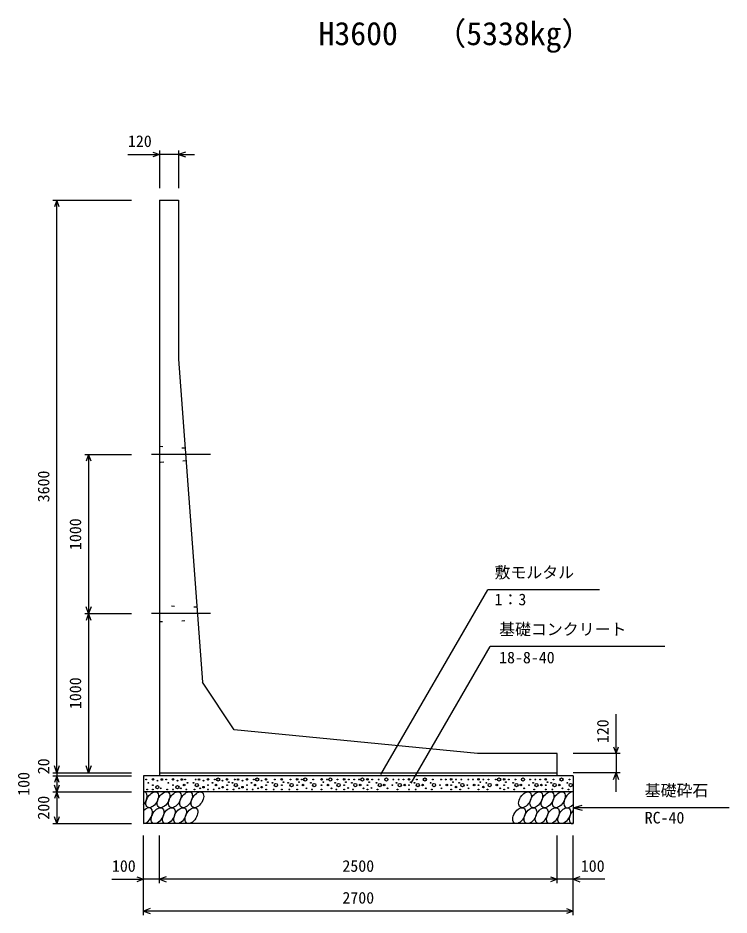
# Model space of a CAD drawing. Units: millimetres, scale not verified. Extents: x -67200 to 67200, y -23760 to 23760.
# Drawn here: x 34098 to 38568, y -13801 to -8160 of the extents above; entities that cross this region are included whole.
import ezdxf
from ezdxf.enums import TextEntityAlignment as Align

# ---------------------------------------------------------------- set-up
doc = ezdxf.new("R2010")
doc.units = ezdxf.units.MM
doc.header["$LTSCALE"] = 80
doc.linetypes.add('CHAIN1', pattern=[8, 5, -1, 1, -1])
doc.linetypes.add('DOTTED', pattern=[1.75, 0.25, -1.5])
for name, color, linetype, lineweight in [('0-0_CENTER', 7, 'CHAIN1', 25), ('0-1_DIM', 7, 'Continuous', 25), ('0-3_HATCH', 6, 'Continuous', 25), ('0-6_OUTLINE', 1, 'Continuous', 25), ('0-7_OUTLINE2', 4, 'DOTTED', 25), ('0-8_TXT', 7, 'Continuous', 25)]:
    doc.layers.add(name, color=color, linetype=linetype, lineweight=lineweight)
doc.styles.add('ＭＳ ゴシック', font='')
doc.styles.get('ＭＳ ゴシック').set_extended_font_data('MS Gothic')

msp = doc.modelspace()

# ---------------------------------------------------------------- linework, layer by layer
at = {"layer": '0-0_CENTER'}
for p, q in [((35307.79, -10905.79), (34938.6, -10905.79)), ((35307.79, -11905.79), (34938.6, -11905.79))]:
    msp.add_line(p, q, dxfattribs=at)
at = {"layer": '0-1_DIM'}
for p, q in [((34788.85, -9018.9), (34988.39, -9018.9)), ((34988.39, -8993.9), (34988.39, -9230.79)), ((35108.39, -9018.9), (34988.39, -9018.9)), ((35108.39, -8993.9), (35108.39, -9230.79)), ((35108.39, -9018.9), (35208.39, -9018.9)), ((34317.68, -9305.79), (34812.68, -9305.79)), ((34342.68, -12905.79), (34342.68, -9305.79)), ((34517.68, -10905.79), (34812.68, -10905.79)), ((34542.68, -10905.79), (34542.68, -11905.79)), ((36379.81, -12917.69), (37051.08, -11755.01)), ((37753.49, -11755.01), (37051.08, -11755.01)), ((34517.68, -11905.79), (34812.68, -11905.79)), ((34542.68, -11905.79), (34542.68, -12905.79)), ((36569.29, -12972.08), (37065.56, -12112.52)), ((38165.1, -12112.52), (37065.56, -12112.52)), ((37857.68, -12785.79), (37857.68, -12538.1)), ((37882.68, -12785.79), (37587.68, -12785.79)), ((37857.68, -12785.79), (37857.68, -12905.79)), ((34317.68, -12905.79), (34812.68, -12905.79)), ((34342.68, -12905.79), (34342.68, -12925.79)), ((37882.68, -12905.79), (37587.68, -12905.79)), ((37857.68, -13025.79), (37857.68, -12905.79)), ((34317.68, -12925.79), (34812.68, -12925.79)), ((34342.68, -12925.79), (34342.68, -13025.79)), ((34317.68, -13025.79), (34812.68, -13025.79)), ((34342.68, -13025.79), (34342.68, -13225.79)), ((37587.68, -13125.79), (37645.63, -13110.26)), ((38568, -13125.79), (37587.68, -13125.79)), ((37587.68, -13125.79), (37645.63, -13141.32)), ((34317.68, -13225.79), (34812.68, -13225.79)), ((34887.68, -13800.79), (34887.68, -13300.79)), ((34987.68, -13600.79), (34987.68, -13300.79)), ((37487.68, -13600.79), (37487.68, -13300.79)), ((37487.68, -13600.79), (37487.68, -13300.79)), ((37587.68, -13800.79), (37587.68, -13300.79)), ((34688.13, -13575.79), (34887.68, -13575.79)), ((34987.68, -13575.79), (34887.68, -13575.79)), ((37487.68, -13575.79), (34987.68, -13575.79)), ((37587.68, -13575.79), (37487.68, -13575.79)), ((37787.22, -13575.79), (37587.68, -13575.79)), ((37587.68, -13775.79), (34887.68, -13775.79))]:
    msp.add_line(p, q, dxfattribs=at)
for points in [[(34946.11, -9003.51), (34988.39, -9018.9), (34946.11, -9034.29)], [(35150.68, -9003.51), (35108.39, -9018.9), (35150.68, -9034.29)], [(34358.07, -9348.08), (34342.68, -9305.79), (34327.29, -9348.08)], [(34558.07, -10948.08), (34542.68, -10905.79), (34527.29, -10948.08)], [(34558.07, -11863.51), (34542.68, -11905.79), (34527.29, -11863.51)], [(34558.07, -11948.08), (34542.68, -11905.79), (34527.29, -11948.08)], [(37842.29, -12743.51), (37857.68, -12785.79), (37873.07, -12743.51)], [(34358.07, -12863.51), (34342.68, -12905.79), (34327.29, -12863.51)], [(34558.07, -12863.51), (34542.68, -12905.79), (34527.29, -12863.51)], [(37842.29, -12948.08), (37857.68, -12905.79), (37873.07, -12948.08)], [(34358.07, -12968.08), (34342.68, -12925.79), (34327.29, -12968.08)], [(34358.07, -12983.51), (34342.68, -13025.79), (34327.29, -12983.51)], [(34358.07, -13068.08), (34342.68, -13025.79), (34327.29, -13068.08)], [(34358.07, -13183.51), (34342.68, -13225.79), (34327.29, -13183.51)], [(34845.39, -13560.4), (34887.68, -13575.79), (34845.39, -13591.18)], [(35029.96, -13560.4), (34987.68, -13575.79), (35029.96, -13591.18)], [(37445.39, -13560.4), (37487.68, -13575.79), (37445.39, -13591.18)], [(37629.96, -13560.4), (37587.68, -13575.79), (37629.96, -13591.18)], [(34929.96, -13760.4), (34887.68, -13775.79), (34929.96, -13791.18)], [(37545.39, -13760.4), (37587.68, -13775.79), (37545.39, -13791.18)]]:
    msp.add_lwpolyline(points, dxfattribs=at)
at = {"layer": '0-3_HATCH'}
for centre, radius in [((34903.65, -12948.62), 2.5), ((34917.67, -12969.63), 2.5), ((34946.54, -12947.74), 5), ((34974.58, -12955.62), 2.5), ((35002.62, -12948.62), 5), ((35029.75, -12948.62), 2.5), ((35043.77, -12969.63), 2.5), ((35072.64, -12947.74), 5), ((35100.68, -12955.62), 2.5), ((35128.72, -12948.62), 5), ((35149.75, -12948.62), 2.5), ((35163.77, -12969.63), 2.5), ((35201.59, -12969.63), 2.5), ((35215.61, -12948.62), 2.5), ((35236.64, -12948.62), 5), ((35264.67, -12955.62), 2.5), ((35292.71, -12947.74), 5), ((35321.59, -12969.63), 2.5), ((35335.61, -12948.62), 2.5), ((35356.64, -12948.62), 10), ((35384.67, -12955.62), 2.5), ((35412.71, -12947.74), 5), ((35424.05, -12965.31), 2.5), ((35446.81, -12969.63), 2.5), ((35460.83, -12948.62), 2.5), ((35481.86, -12948.62), 5), ((35509.9, -12955.62), 2.5), ((35537.94, -12947.74), 5), ((35566.81, -12969.63), 2.5), ((35580.83, -12948.62), 2.5), ((35601.86, -12948.62), 10), ((35629.9, -12955.62), 2.5), ((35657.94, -12947.74), 5), ((35669.28, -12965.31), 2.5), ((35698.74, -12969.63), 2.5), ((35712.75, -12948.62), 2.5), ((35756.37, -12947.74), 5), ((35767.71, -12965.31), 2.5), ((35797.17, -12969.63), 2.5), ((35811.19, -12948.62), 2.5), ((35853.37, -12947.74), 5), ((35864.71, -12965.31), 2.5), ((35883.07, -12948.62), 2.5), ((35904.1, -12948.62), 10), ((35939.45, -12969.63), 2.5), ((35953.46, -12948.62), 2.5), ((36006.76, -12947.74), 5), ((36018.1, -12965.31), 2.5), ((36040.73, -12948.62), 2.5), ((36061.76, -12948.62), 10), ((36092.42, -12969.63), 2.5), ((36106.44, -12948.62), 2.5), ((36148.61, -12947.74), 5), ((36159.95, -12965.31), 2.5), ((36178.31, -12948.62), 2.5), ((36197.55, -12969.63), 2.5), ((36211.57, -12948.62), 2.5), ((36242.35, -12948.62), 2.5), ((36263.38, -12948.62), 10), ((36295.15, -12947.74), 5), ((36306.49, -12965.31), 2.5), ((36324.85, -12948.62), 2.5), ((36351.84, -12969.63), 2.5), ((36365.86, -12948.62), 2.5), ((36414.02, -12948.62), 10), ((36458.11, -12948.62), 2.5), ((36477.34, -12969.63), 2.5), ((36491.36, -12948.62), 2.5), ((36522.14, -12948.62), 2.5), ((36556.55, -12947.74), 5), ((36567.89, -12965.31), 2.5), ((36591.01, -12969.63), 2.5), ((36605.03, -12948.62), 2.5), ((36655.67, -12948.62), 10), ((36692.28, -12969.63), 2.5), ((36706.3, -12948.62), 2.5), ((36757.77, -12948.62), 2.5), ((36787.14, -12948.62), 2.5), ((36821.55, -12947.74), 5), ((36832.89, -12965.31), 2.5), ((36851.86, -12948.62), 2.5), ((36871.07, -12969.63), 2.5), ((36885.09, -12948.62), 2.5), ((36929.26, -12948.62), 2.5), ((36958.63, -12948.62), 2.5), ((36993.03, -12947.74), 5), ((37004.37, -12965.31), 2.5), ((37023.34, -12948.62), 2.5), ((37042.55, -12969.63), 2.5), ((37056.57, -12948.62), 2.5), ((37101.48, -12948.62), 2.5), ((37122.51, -12948.62), 10), ((37154.27, -12947.74), 5), ((37165.61, -12965.31), 2.5), ((37183.97, -12948.62), 2.5), ((37210.97, -12969.63), 2.5), ((37224.98, -12948.62), 2.5), ((37273.14, -12948.62), 10), ((37317.23, -12948.62), 2.5), ((37336.47, -12969.63), 2.5), ((37350.48, -12948.62), 2.5), ((37381.27, -12948.62), 2.5), ((37415.68, -12947.74), 5), ((37427.02, -12965.31), 2.5), ((37450.14, -12969.63), 2.5), ((37464.16, -12948.62), 2.5), ((37514.79, -12948.62), 10), ((37551.41, -12969.63), 2.5), ((37565.43, -12948.62), 2.5), ((34910.66, -13011.65), 2.5), ((34946.54, -12983.63), 2.5), ((34946.54, -13011.65), 2.5), ((34974.58, -12996.77), 10), ((34995.61, -13003.77), 2.5), ((35036.76, -13011.65), 2.5), ((35072.64, -12983.63), 2.5), ((35072.64, -13011.65), 2.5), ((35100.68, -12996.77), 10), ((35121.71, -13003.77), 2.5), ((35142.74, -12983.63), 5), ((35156.76, -13011.65), 2.5), ((35208.6, -13011.65), 2.5), ((35222.62, -12983.63), 10), ((35243.64, -13003.77), 2.5), ((35264.67, -12996.77), 5), ((35292.71, -12983.63), 2.5), ((35292.71, -13011.65), 2.5), ((35328.6, -13011.65), 2.5), ((35342.62, -12983.63), 5), ((35363.64, -13003.77), 2.5), ((35384.67, -12996.77), 5), ((35412.71, -12983.63), 2.5), ((35412.71, -13011.65), 2.5), ((35453.82, -13011.65), 2.5), ((35467.84, -12983.63), 10), ((35488.87, -13003.77), 2.5), ((35509.9, -12996.77), 5), ((35537.94, -12983.63), 2.5), ((35537.94, -13011.65), 2.5), ((35573.82, -13011.65), 2.5), ((35587.84, -12983.63), 5), ((35608.87, -13003.77), 2.5), ((35629.9, -12996.77), 5), ((35657.94, -12983.63), 2.5), ((35657.94, -13011.65), 2.5), ((35705.75, -13011.65), 2.5), ((35719.77, -12983.63), 10), ((35756.37, -12983.63), 2.5), ((35756.37, -13011.65), 2.5), ((35804.18, -13011.65), 2.5), ((35818.2, -12983.63), 10), ((35853.37, -12983.63), 2.5), ((35853.37, -13011.65), 2.5), ((35890.08, -12983.63), 5), ((35911.11, -13003.77), 2.5), ((35946.46, -13011.65), 2.5), ((35960.48, -12983.63), 10), ((36006.76, -12983.63), 2.5), ((36006.76, -13011.65), 2.5), ((36047.74, -12983.63), 5), ((36068.77, -13003.77), 2.5), ((36099.43, -13011.65), 2.5), ((36113.45, -12983.63), 10), ((36148.61, -12983.63), 2.5), ((36148.61, -13011.65), 2.5), ((36173.27, -13001.98), 2.5), ((36204.56, -13011.65), 2.5), ((36218.58, -12983.63), 10), ((36249.36, -12983.63), 5), ((36270.39, -13003.77), 2.5), ((36295.15, -12983.63), 2.5), ((36295.15, -13011.65), 2.5), ((36319.81, -13001.98), 2.5), ((36358.85, -13011.65), 2.5), ((36372.87, -12983.63), 10), ((36400, -12983.63), 5), ((36421.03, -13003.77), 2.5), ((36451.67, -12983.63), 2.5), ((36484.35, -13011.65), 2.5), ((36498.37, -12983.63), 10), ((36529.16, -12983.63), 5), ((36556.55, -12983.63), 2.5), ((36556.55, -13011.65), 2.5), ((36598.02, -13011.65), 2.5), ((36612.04, -12983.63), 10), ((36641.65, -12983.63), 5), ((36662.67, -13003.77), 2.5), ((36699.29, -13011.65), 2.5), ((36713.31, -12983.63), 10), ((36751.34, -12983.63), 2.5), ((36759.68, -13003.77), 2.5), ((36794.15, -12983.63), 5), ((36821.55, -12983.63), 2.5), ((36821.55, -13011.65), 2.5), ((36852.02, -12995.92), 5), ((36878.08, -13011.65), 2.5), ((36892.1, -12983.63), 10), ((36922.82, -12983.63), 2.5), ((36931.17, -13003.77), 2.5), ((36965.64, -12983.63), 5), ((36993.03, -12983.63), 2.5), ((36993.03, -13011.65), 2.5), ((37023.51, -12995.92), 5), ((37049.56, -13011.65), 2.5), ((37063.58, -12983.63), 10), ((37108.49, -12983.63), 5), ((37129.52, -13003.77), 2.5), ((37154.27, -12983.63), 2.5), ((37154.27, -13011.65), 2.5), ((37178.93, -13001.98), 2.5), ((37217.98, -13011.65), 2.5), ((37232, -12983.63), 10), ((37259.12, -12983.63), 5), ((37280.15, -13003.77), 2.5), ((37310.8, -12983.63), 2.5), ((37343.48, -13011.65), 2.5), ((37357.5, -12983.63), 10), ((37388.28, -12983.63), 5), ((37415.68, -12983.63), 2.5), ((37415.68, -13011.65), 2.5), ((37457.15, -13011.65), 2.5), ((37471.17, -12983.63), 10), ((37500.77, -12983.63), 5), ((37521.8, -13003.77), 2.5), ((37558.42, -13011.65), 2.5), ((37572.44, -12983.63), 10)]:
    msp.add_circle(centre, radius, dxfattribs=at)
for centre, start_param, end_param in [((34871.19, -13075.81), 4.385593, 6.6745444), ((37569.2, -13075.81), 0.3357715, 4.4411806), ((34904.95, -13175.79), 3.5111464, 7.548991), ((37602.96, -13175.79), 1.2110787, 3.5658734)]:
    msp.add_ellipse(centre, major_axis=(29.09, 47.08), ratio=0.5792, start_param=start_param, end_param=end_param, dxfattribs=at)
for centre in [(34942.14, -13075.81), (35013.08, -13075.81), (35084.03, -13075.81), (35154.97, -13075.81), (35225.92, -13075.81), (37285.42, -13075.81), (37356.37, -13075.81), (37427.31, -13075.81), (37498.26, -13075.81), (34975.9, -13175.79), (35046.84, -13175.79), (35117.79, -13175.79), (35188.73, -13175.79), (37248.24, -13175.79), (37319.18, -13175.79), (37390.13, -13175.79), (37461.07, -13175.79), (37532.02, -13175.79)]:
    msp.add_ellipse(centre, major_axis=(29.09, 47.08), ratio=0.5792, dxfattribs=at)
at = {"layer": '0-6_OUTLINE'}
for p, q in [((34987.68, -9305.79), (35107.68, -9305.79)), ((34987.68, -9305.79), (34987.68, -12925.79)), ((35107.68, -9305.79), (35107.68, -10305.79)), ((35107.68, -10305.79), (35257.68, -12335.79)), ((35457.68, -12635.79), (35257.68, -12335.79)), ((36987.68, -12785.79), (35457.68, -12635.79)), ((34987.68, -12905.79), (37487.68, -12905.79)), ((37587.68, -12925.79), (37587.68, -13225.79)), ((37587.68, -13025.79), (34887.68, -13025.79)), ((37587.68, -13225.79), (34887.68, -13225.79))]:
    msp.add_line(p, q, dxfattribs=at)
for points in [[(37487.68, -12925.79), (37487.68, -12785.79), (36987.68, -12785.79)], [(37587.68, -12925.79), (34887.68, -12925.79), (34887.68, -13225.79)]]:
    msp.add_lwpolyline(points, dxfattribs=at)
at = {"layer": '0-7_OUTLINE2'}
for p, q in [((35149.06, -10865.79), (34987.68, -10855.2)), ((35154.97, -10945.79), (34987.68, -10955.79)), ((35222.95, -11865.79), (34987.68, -11855.79)), ((34987.68, -11955.79), (35228.86, -11945.79))]:
    msp.add_line(p, q, dxfattribs=at)

# ---------------------------------------------------------------- texts
at = {"layer": '0-1_DIM', "style": 'ＭＳ ゴシック'}
for s, p in [('120', (34789.75, -8993.9)), ('敷モルタル', (37093.93, -11705.01)), ('1：3', (37093.93, -11875.13)), ('基礎コンクリート', (37122.82, -12062.52)), ('18-8-40', (37122.82, -12240.15)), ('基礎砕石', (38037.93, -13075.79)), ('RC-40', (38037.93, -13247.17)), ('100', (34689.04, -13550.79)), ('2500', (36137.68, -13550.79)), ('100', (37636.32, -13550.79)), ('2700', (36137.68, -13750.79))]:
    msp.add_text(s, height=73.31, dxfattribs=at).set_placement(p, align=Align.BOTTOM_LEFT)
for s, p in [('3600', (34317.68, -11205.79)), ('1000', (34517.68, -11505.79)), ('1000', (34517.68, -12505.79)), ('120', (37832.68, -12720.15)), ('20', (34317.68, -12915.73)), ('100', (34192.68, -13050.79)), ('200', (34317.68, -13200.79))]:
    msp.add_text(s, height=73.31, rotation=90, dxfattribs=at).set_placement(p, align=Align.BOTTOM_LEFT)
at = {"layer": '0-8_TXT', "style": 'ＭＳ ゴシック'}
for s, p in [('（5338kg）', (36716.3, -8375.55)), ('H3600', (35987.68, -8375.55))]:
    msp.add_text(s, height=146.6, dxfattribs=at).set_placement(p, align=Align.BOTTOM_LEFT)

doc.saveas('drawing.dxf')
